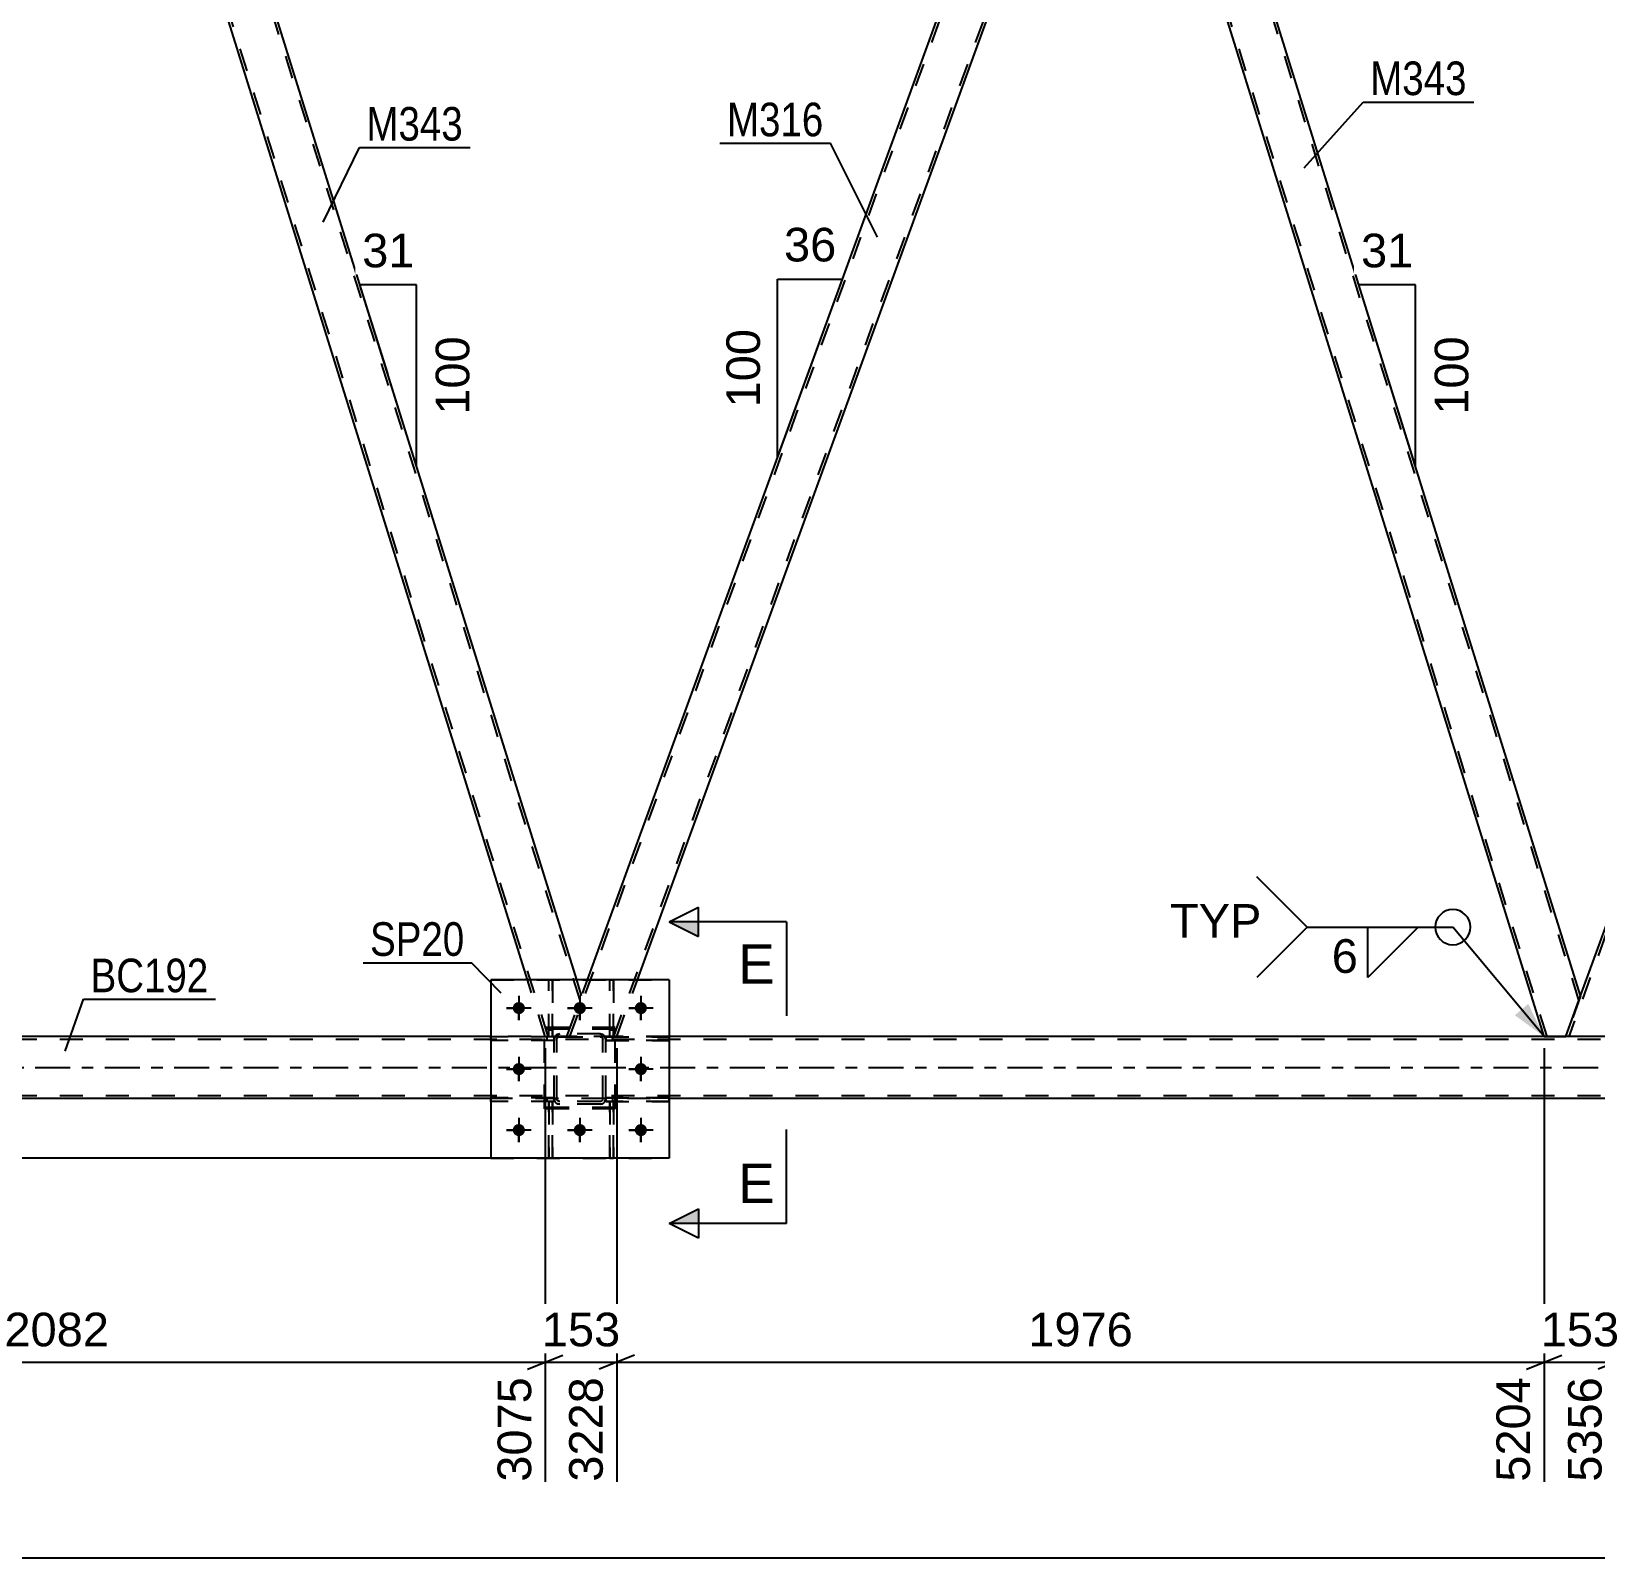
# Model space of a CAD drawing. Header units: millimetres. Extents: x 0 to 1189, y 0 to 841.
# Drawn here: x 126.6 to 259.9, y 428.9 to 559 of the extents above; entities that cross this region are included whole.
import ezdxf

# ---------------------------------------------------------------- set-up
doc = ezdxf.new("R2010")
doc.units = ezdxf.units.MM
doc.linetypes.add('DXK_LINE_DOT2', pattern=[3.9198, 1.9599, -1.9599])
doc.linetypes.add('DXK_LINE_DOT3', pattern=[5.9187, 2.979, -0.9799, 0.9799, -0.9799])
doc.styles.add('Arial', font='ARIAL.TTF', dxfattribs={"height": 0.2})
doc.styles.add('Arial Narrow', font='ARIALN.TTF', dxfattribs={"height": 0.2})

# ---------------------------------------------------------------- blocks, each defined once
blk = doc.blocks.new('Part-203723932-4768 - 4226')
at = {"color": 7, "linetype": 'DXK_LINE_DOT2'}
for p, q in [((171.13, 473.3), (165.73, 473.3)), ((165.73, 472.98), (165.73, 473.3)), ((171.13, 472.98), (165.73, 472.98)), ((170.53, 472.98), (170.53, 473.3)), ((171.13, 473.3), (171.13, 472.98))]:
    blk.add_line(p, q, dxfattribs=at)
blk = doc.blocks.new('Part-203723932-4332 - 4226')
at = {"color": 7, "linetype": 'DXK_LINE_DOT2'}
for p, q in [((176.33, 474.07), (170.33, 474.07)), ((170.33, 467.27), (170.33, 474.07)), ((176.33, 467.27), (176.33, 474.07)), ((176.33, 467.27), (170.33, 467.27))]:
    blk.add_line(p, q, dxfattribs=at)
blk = doc.blocks.new('Part-203723932-4276 - 4226')
at = {"color": 2, "linetype": 'Continuous'}
for p, q in [((219.72, 592.13), (219.05, 590.28)), ((258.62, 476.78), (222.54, 592.53)), ((255.51, 473.31), (219.05, 590.28)), ((257.35, 473.31), (258.62, 476.78))]:
    blk.add_line(p, q, dxfattribs=at)
at = {"color": 7, "linetype": 'DXK_LINE_DOT2'}
for p, q in [((219.87, 592.53), (219.72, 592.13)), ((222.54, 592.53), (219.87, 592.53)), ((258.48, 476.41), (222.29, 592.53)), ((255.76, 473.31), (219.19, 590.65)), ((255.51, 473.31), (257.35, 473.31)), ((255.55, 473.31), (255.51, 473.31))]:
    blk.add_line(p, q, dxfattribs=at)
blk = doc.blocks.new('Part-203723932-4291 - 4226')
at = {"color": 7, "linetype": 'DXK_LINE_DOT2'}
for p, q in [((301, 592.53), (257.61, 473.31)), ((304.75, 592.53), (261.36, 473.31)), ((300.75, 592.53), (305, 592.53)), ((305, 592.53), (304.18, 590.28)), ((258.62, 476.78), (257.35, 473.31)), ((261.61, 473.31), (257.35, 473.31)), ((257.39, 473.31), (257.35, 473.31))]:
    blk.add_line(p, q, dxfattribs=at)
at = {"color": 2, "linetype": 'Continuous'}
for p, q in [((258.62, 476.78), (300.75, 592.53)), ((304.18, 590.28), (261.61, 473.31))]:
    blk.add_line(p, q, dxfattribs=at)
blk = doc.blocks.new('Part-203723932-4310 - 4226')
at = {"color": 2, "linetype": 'Continuous'}
for p, q in [((134.59, 592.13), (133.92, 590.28)), ((173.06, 478.14), (137.53, 592.13)), ((168.87, 478.14), (133.92, 590.28))]:
    blk.add_line(p, q, dxfattribs=at)
at = {"color": 7, "linetype": 'DXK_LINE_DOT2'}
for p, q in [((134.73, 592.53), (134.59, 592.13)), ((137.4, 592.53), (134.73, 592.53)), ((173.35, 476.41), (137.15, 592.53)), ((137.53, 592.13), (137.4, 592.53)), ((170.63, 473.31), (134.05, 590.65)), ((170.38, 473.31), (168.87, 478.14)), ((173.48, 476.78), (173.06, 478.14)), ((172.22, 473.31), (173.48, 476.78)), ((170.38, 473.31), (172.22, 473.31)), ((170.38, 473.31), (170.41, 473.31))]:
    blk.add_line(p, q, dxfattribs=at)
blk = doc.blocks.new('Part-203723932-4333 - 4226')
at = {"color": 7, "linetype": 'DXK_LINE_DOT2'}
for p, q in [((171.42, 473.5), (171.61, 473.54)), ((171.61, 473.54), (171.42, 473.5)), ((175.05, 473.54), (171.61, 473.54)), ((175.05, 473.54), (175.23, 473.5)), ((175.23, 473.5), (175.05, 473.54)), ((171.13, 473.06), (171.16, 473.24)), ((171.16, 473.24), (171.13, 473.06)), ((171.13, 468.02), (171.13, 473.06)), ((171.37, 473.06), (171.38, 473.15)), ((171.37, 468.02), (171.37, 473.06)), ((171.38, 473.15), (171.44, 473.22)), ((171.44, 473.22), (171.51, 473.28)), ((171.51, 473.28), (171.61, 473.3)), ((171.61, 473.3), (175.05, 473.3)), ((175.05, 473.3), (175.14, 473.28)), ((175.14, 473.28), (175.22, 473.22)), ((175.22, 473.22), (175.27, 473.15)), ((175.27, 473.15), (175.29, 473.06)), ((175.29, 468.02), (175.29, 473.06)), ((175.49, 473.24), (175.53, 473.06)), ((175.53, 473.06), (175.49, 473.24)), ((175.53, 468.02), (175.53, 473.06)), ((171.16, 467.83), (171.13, 468.02)), ((171.13, 468.02), (171.16, 467.83)), ((171.38, 467.92), (171.37, 468.02)), ((175.29, 468.02), (175.27, 467.92)), ((175.53, 468.02), (175.49, 467.83)), ((175.49, 467.83), (175.53, 468.02)), ((171.44, 467.85), (171.38, 467.92)), ((171.61, 467.54), (171.42, 467.57)), ((171.42, 467.57), (171.61, 467.54)), ((171.51, 467.79), (171.44, 467.85)), ((171.61, 467.78), (171.51, 467.79)), ((175.05, 467.78), (171.61, 467.78)), ((175.05, 467.54), (171.61, 467.54)), ((175.14, 467.79), (175.05, 467.78)), ((175.23, 467.57), (175.05, 467.54)), ((175.05, 467.54), (175.23, 467.57)), ((175.22, 467.85), (175.14, 467.79)), ((175.27, 467.92), (175.22, 467.85))]:
    blk.add_line(p, q, dxfattribs=at)
at = {"color": 7, "linetype": 'DXK_LINE_DOT3'}
blk.add_line((173.33, 470.54), (173.33, 470.54), dxfattribs=at)
at = {"color": 7, "linetype": 'DXK_LINE_DOT2'}
for centre, start, end in [((171.61, 473.06), 112.5, 157.5), ((171.61, 473.06), 112.5, 157.5), ((175.05, 473.06), 22.5, 67.5), ((175.05, 473.06), 22.5, 67.5), ((171.61, 468.02), 202.5, 247.5), ((171.61, 468.02), 202.5, 247.5), ((175.05, 468.02), 292.5, 337.5), ((175.05, 468.02), 292.5, 337.5)]:
    blk.add_arc(centre, 0.48, start, end, dxfattribs=at)
blk = doc.blocks.new('Part-203723932-4344 - 4226')
at = {"color": 2, "linetype": 'Continuous'}
for p, q in [((165.73, 473.31), (73.65, 473.31)), ((335.99, 473.31), (180.93, 473.31)), ((165.73, 468.03), (73.65, 468.03)), ((335.99, 468.03), (180.93, 468.03))]:
    blk.add_line(p, q, dxfattribs=at)
at = {"color": 7, "linetype": 'DXK_LINE_DOT2'}
for p, q in [((746.37, 473.07), (73.65, 473.07)), ((180.93, 473.31), (165.73, 473.31)), ((746.37, 468.27), (73.65, 468.27)), ((606.61, 468.03), (165.73, 468.03))]:
    blk.add_line(p, q, dxfattribs=at)
at = {"color": 7, "linetype": 'DXK_LINE_DOT3'}
blk.add_line((73.65, 470.67), (746.37, 470.67), dxfattribs=at)
blk = doc.blocks.new('Part-203723932-4432 - 4226')
at = {"color": 7, "linetype": 'DXK_LINE_DOT2'}
for p, q in [((172.48, 473.31), (215.87, 592.53)), ((176.22, 473.31), (219.61, 592.53)), ((215.47, 592.13), (215.61, 592.53)), ((219.87, 592.53), (215.61, 592.53)), ((219.05, 590.28), (219.87, 592.53)), ((172.22, 473.31), (173.98, 478.14)), ((176.48, 473.31), (178.23, 478.14)), ((176.48, 473.31), (172.22, 473.31)), ((172.22, 473.31), (172.26, 473.31))]:
    blk.add_line(p, q, dxfattribs=at)
at = {"color": 2, "linetype": 'Continuous'}
for p, q in [((173.98, 478.14), (215.47, 592.13)), ((178.23, 478.14), (219.05, 590.28))]:
    blk.add_line(p, q, dxfattribs=at)
blk = doc.blocks.new('Part-203723932-4427 - 4226')
at = {"color": 2, "linetype": 'Continuous'}
for p, q in [((87.09, 473.31), (130.33, 592.13)), ((91.34, 473.31), (133.92, 590.28))]:
    blk.add_line(p, q, dxfattribs=at)
at = {"color": 7, "linetype": 'DXK_LINE_DOT2'}
for p, q in [((87.34, 473.31), (130.73, 592.53)), ((91.09, 473.31), (134.48, 592.53)), ((130.48, 592.53), (130.33, 592.13)), ((134.73, 592.53), (130.48, 592.53)), ((133.92, 590.28), (134.73, 592.53)), ((91.34, 473.31), (87.09, 473.31)), ((87.12, 473.31), (87.09, 473.31))]:
    blk.add_line(p, q, dxfattribs=at)
blk = doc.blocks.new('Part-203723932-4764 - 4226')
at = {"color": 7, "linetype": 'DXK_LINE_DOT2'}
for p, q in [((171.13, 473.3), (165.73, 473.3)), ((165.73, 473.3), (165.73, 472.98)), ((171.13, 472.98), (165.73, 472.98)), ((170.53, 472.98), (170.53, 473.3)), ((171.13, 472.98), (171.13, 473.3))]:
    blk.add_line(p, q, dxfattribs=at)
blk = doc.blocks.new('Part-203723932-4615 - 4226')
at = {"color": 7, "linetype": 'DXK_LINE_DOT2'}
for p, q in [((180.93, 473.3), (175.53, 473.3)), ((175.53, 473.3), (175.53, 472.98)), ((175.53, 472.98), (180.93, 472.98)), ((176.13, 472.98), (176.13, 473.3)), ((180.93, 472.98), (180.93, 473.3))]:
    blk.add_line(p, q, dxfattribs=at)
blk = doc.blocks.new('Part-203723932-4633 - 4226')
at = {"color": 2, "linetype": 'Continuous'}
for p, q in [((175.88, 478.14), (175.88, 478.14)), ((176.2, 478.14), (175.88, 478.14)), ((176.2, 478.14), (176.2, 478.14))]:
    blk.add_line(p, q, dxfattribs=at)
at = {"color": 7, "linetype": 'DXK_LINE_DOT2'}
for p, q in [((175.88, 473.29), (175.88, 478.14)), ((176.2, 473.29), (176.2, 478.14)), ((175.88, 473.89), (176.2, 473.89)), ((176.2, 473.29), (175.88, 473.29))]:
    blk.add_line(p, q, dxfattribs=at)
blk = doc.blocks.new('Bolt-203723932-4505 - 4226')
at = {"linetype": 'Continuous'}
for points in [[(168.65, 475.74, -1), (167.61, 475.74, -1)], [(173.85, 475.74, -1), (172.81, 475.74, -1)], [(179.05, 475.74, -1), (178.01, 475.74, -1)], [(168.65, 470.54, -1), (167.61, 470.54, -1)], [(179.05, 470.54, -1), (178.01, 470.54, -1)], [(168.65, 465.34, -1), (167.61, 465.34, -1)], [(173.85, 465.34, -1), (172.81, 465.34, -1)], [(179.05, 465.34, -1), (178.01, 465.34, -1)]]:
    blk.add_hatch(color=1, dxfattribs=at).paths.add_polyline_path(points)
at = {"color": 1, "linetype": 'Continuous'}
for p, q in [((168.13, 476.78), (168.13, 474.7)), ((173.33, 476.78), (173.33, 474.7)), ((178.53, 476.78), (178.53, 474.7)), ((169.17, 475.74), (167.09, 475.74)), ((174.37, 475.74), (172.29, 475.74)), ((179.57, 475.74), (177.49, 475.74)), ((168.13, 471.58), (168.13, 469.5)), ((178.53, 471.58), (178.53, 469.5)), ((169.17, 470.54), (167.09, 470.54)), ((179.57, 470.54), (177.49, 470.54)), ((169.17, 465.34), (167.09, 465.34)), ((168.13, 466.38), (168.13, 464.3)), ((174.37, 465.34), (172.29, 465.34)), ((173.33, 466.38), (173.33, 464.3)), ((179.57, 465.34), (177.49, 465.34)), ((178.53, 466.38), (178.53, 464.3))]:
    blk.add_line(p, q, dxfattribs=at)
blk = doc.blocks.new('Bolt-203723932-4506 - 4226')
at = {"color": 1, "linetype": 'Continuous'}
for p, q in [((168.13, 476.78), (168.13, 476.08)), ((173.33, 476.78), (173.33, 476.08)), ((178.53, 476.78), (178.53, 476.08)), ((167.09, 475.74), (167.78, 475.74)), ((168.13, 474.7), (168.13, 475.39)), ((169.17, 475.74), (168.47, 475.74)), ((172.29, 475.74), (172.98, 475.74)), ((173.33, 474.7), (173.33, 475.39)), ((174.37, 475.74), (173.67, 475.74)), ((177.49, 475.74), (178.18, 475.74)), ((178.53, 474.7), (178.53, 475.39)), ((179.57, 475.74), (178.87, 475.74)), ((168.13, 471.58), (168.13, 470.88)), ((178.53, 471.58), (178.53, 470.88)), ((167.09, 470.54), (167.78, 470.54)), ((168.13, 469.5), (168.13, 470.19)), ((169.17, 470.54), (168.47, 470.54)), ((177.49, 470.54), (178.18, 470.54)), ((178.53, 469.5), (178.53, 470.19)), ((179.57, 470.54), (178.87, 470.54)), ((167.09, 465.34), (167.78, 465.34)), ((168.13, 466.38), (168.13, 465.68)), ((169.17, 465.34), (168.47, 465.34)), ((172.29, 465.34), (172.98, 465.34)), ((173.33, 466.38), (173.33, 465.68)), ((174.37, 465.34), (173.67, 465.34)), ((177.49, 465.34), (178.18, 465.34)), ((178.53, 466.38), (178.53, 465.68)), ((179.57, 465.34), (178.87, 465.34)), ((168.13, 464.3), (168.13, 464.99)), ((173.33, 464.3), (173.33, 464.99)), ((178.53, 464.3), (178.53, 464.99))]:
    blk.add_line(p, q, dxfattribs=at)
blk = doc.blocks.new('Part-203723932-4521 - 4226')
at = {"color": 2, "linetype": 'Continuous'}
for p, q in [((180.93, 478.14), (165.73, 478.14)), ((165.73, 478.14), (165.73, 462.94)), ((180.93, 478.14), (180.93, 462.94)), ((180.93, 462.94), (165.73, 462.94))]:
    blk.add_line(p, q, dxfattribs=at)
blk = doc.blocks.new('Part-203723932-4554 - 4226')
at = {"color": 7, "linetype": 'DXK_LINE_DOT2'}
for p, q in [((165.73, 478.14), (180.93, 478.14)), ((165.73, 478.14), (165.73, 462.94)), ((180.93, 478.14), (180.93, 462.94)), ((165.73, 462.94), (180.93, 462.94))]:
    blk.add_line(p, q, dxfattribs=at)
blk = doc.blocks.new('Part-203723932-4769 - 4226')
at = {"color": 2, "linetype": 'Continuous'}
for p, q in [((170.68, 478.14), (170.68, 478.14)), ((171, 478.14), (170.68, 478.14)), ((171, 478.14), (171, 478.14))]:
    blk.add_line(p, q, dxfattribs=at)
at = {"color": 7, "linetype": 'DXK_LINE_DOT2'}
for p, q in [((170.68, 473.29), (170.68, 478.14)), ((171, 473.29), (171, 478.14)), ((170.68, 473.89), (171, 473.89)), ((171, 473.29), (170.68, 473.29))]:
    blk.add_line(p, q, dxfattribs=at)
blk = doc.blocks.new('Part-203723932-4598 - 4226')
at = {"color": 7, "linetype": 'DXK_LINE_DOT2'}
for p, q in [((171.13, 468.1), (165.73, 468.1)), ((165.73, 468.1), (165.73, 467.78)), ((170.53, 467.78), (170.53, 468.1)), ((171.13, 467.78), (171.13, 468.1)), ((171.13, 467.78), (165.73, 467.78))]:
    blk.add_line(p, q, dxfattribs=at)
blk = doc.blocks.new('Part-203723932-4599 - 4226')
at = {"color": 7, "linetype": 'DXK_LINE_DOT2'}
for p, q in [((170.68, 473.29), (170.68, 478.14)), ((170.68, 478.14), (171, 478.14)), ((171, 478.14), (171, 473.29)), ((170.68, 473.89), (171, 473.89)), ((171, 473.29), (170.68, 473.29))]:
    blk.add_line(p, q, dxfattribs=at)
blk = doc.blocks.new('Part-203723932-4600 - 4226')
at = {"color": 7, "linetype": 'DXK_LINE_DOT2'}
for p, q in [((175.88, 473.29), (175.88, 478.14)), ((175.88, 478.14), (176.2, 478.14)), ((176.2, 478.14), (176.2, 473.29)), ((175.88, 473.89), (176.2, 473.89)), ((176.2, 473.29), (175.88, 473.29))]:
    blk.add_line(p, q, dxfattribs=at)
blk = doc.blocks.new('Part-203723932-4601 - 4226')
at = {"color": 7, "linetype": 'DXK_LINE_DOT2'}
for p, q in [((170.68, 462.94), (170.68, 467.77)), ((170.68, 467.77), (171, 467.77)), ((170.68, 467.17), (171, 467.17)), ((171, 467.77), (171, 462.94)), ((171, 462.94), (170.68, 462.94))]:
    blk.add_line(p, q, dxfattribs=at)
blk = doc.blocks.new('Part-203723932-4602 - 4226')
at = {"color": 7, "linetype": 'DXK_LINE_DOT2'}
for p, q in [((175.88, 462.94), (175.88, 467.77)), ((175.88, 467.77), (176.2, 467.77)), ((175.88, 467.17), (176.2, 467.17)), ((176.2, 467.77), (176.2, 462.94)), ((176.2, 462.94), (175.88, 462.94))]:
    blk.add_line(p, q, dxfattribs=at)
blk = doc.blocks.new('Part-203723932-4603 - 4226')
at = {"color": 7, "linetype": 'DXK_LINE_DOT2'}
for p, q in [((171.42, 473.5), (171.61, 473.54)), ((171.61, 473.54), (171.42, 473.5)), ((175.05, 473.54), (171.61, 473.54)), ((175.05, 473.54), (175.23, 473.5)), ((175.23, 473.5), (175.05, 473.54)), ((171.13, 473.06), (171.16, 473.24)), ((171.16, 473.24), (171.13, 473.06)), ((171.13, 468.02), (171.13, 473.06)), ((171.37, 473.06), (171.38, 473.15)), ((171.37, 468.02), (171.37, 473.06)), ((171.38, 473.15), (171.44, 473.22)), ((171.44, 473.22), (171.51, 473.28)), ((171.51, 473.28), (171.61, 473.3)), ((171.61, 473.3), (175.05, 473.3)), ((175.05, 473.3), (175.14, 473.28)), ((175.14, 473.28), (175.22, 473.22)), ((175.22, 473.22), (175.27, 473.15)), ((175.27, 473.15), (175.29, 473.06)), ((175.29, 468.02), (175.29, 473.06)), ((175.49, 473.24), (175.53, 473.06)), ((175.53, 473.06), (175.49, 473.24)), ((175.53, 468.02), (175.53, 473.06)), ((171.16, 467.83), (171.13, 468.02)), ((171.13, 468.02), (171.16, 467.83)), ((171.38, 467.92), (171.37, 468.02)), ((175.29, 468.02), (175.27, 467.92)), ((175.53, 468.02), (175.49, 467.83)), ((175.49, 467.83), (175.53, 468.02)), ((171.44, 467.85), (171.38, 467.92)), ((171.61, 467.54), (171.42, 467.57)), ((171.42, 467.57), (171.61, 467.54)), ((171.51, 467.79), (171.44, 467.85)), ((171.61, 467.78), (171.51, 467.79)), ((175.05, 467.78), (171.61, 467.78)), ((175.05, 467.54), (171.61, 467.54)), ((175.14, 467.79), (175.05, 467.78)), ((175.23, 467.57), (175.05, 467.54)), ((175.05, 467.54), (175.23, 467.57)), ((175.22, 467.85), (175.14, 467.79)), ((175.27, 467.92), (175.22, 467.85))]:
    blk.add_line(p, q, dxfattribs=at)
at = {"color": 7, "linetype": 'DXK_LINE_DOT3'}
blk.add_line((173.33, 470.54), (173.33, 470.54), dxfattribs=at)
at = {"color": 7, "linetype": 'DXK_LINE_DOT2'}
for centre, start, end in [((171.61, 473.06), 112.5, 157.5), ((171.61, 473.06), 112.5, 157.5), ((175.05, 473.06), 22.5, 67.5), ((175.05, 473.06), 22.5, 67.5), ((171.61, 468.02), 202.5, 247.5), ((171.61, 468.02), 202.5, 247.5), ((175.05, 468.02), 292.5, 337.5), ((175.05, 468.02), 292.5, 337.5)]:
    blk.add_arc(centre, 0.48, start, end, dxfattribs=at)
blk = doc.blocks.new('Part-203723932-4607 - 4226')
at = {"color": 7, "linetype": 'DXK_LINE_DOT2'}
for p, q in [((176.33, 473.94), (170.33, 473.94)), ((170.33, 467.14), (170.33, 473.94)), ((176.33, 467.14), (176.33, 473.94)), ((176.33, 467.14), (170.33, 467.14))]:
    blk.add_line(p, q, dxfattribs=at)
blk = doc.blocks.new('Part-203723932-4608 - 4226')
at = {"color": 7, "linetype": 'DXK_LINE_DOT2'}
for p, q in [((171, 467.77), (170.68, 467.77)), ((170.68, 467.77), (170.68, 462.94)), ((170.68, 467.17), (171, 467.17)), ((171, 462.94), (171, 467.77)), ((170.68, 462.94), (171, 462.94))]:
    blk.add_line(p, q, dxfattribs=at)
blk = doc.blocks.new('Part-203723932-4609 - 4226')
at = {"color": 7, "linetype": 'DXK_LINE_DOT2'}
for p, q in [((176.2, 467.77), (175.88, 467.77)), ((175.88, 467.77), (175.88, 462.94)), ((175.88, 467.17), (176.2, 467.17)), ((176.2, 462.94), (176.2, 467.77)), ((175.88, 462.94), (176.2, 462.94))]:
    blk.add_line(p, q, dxfattribs=at)
blk = doc.blocks.new('Part-203723932-4612 - 4226')
at = {"color": 7, "linetype": 'DXK_LINE_DOT2'}
for p, q in [((180.93, 468.1), (175.53, 468.1)), ((175.53, 468.1), (175.53, 467.78)), ((176.13, 467.78), (176.13, 468.1)), ((180.93, 467.78), (180.93, 468.1)), ((175.53, 467.78), (180.93, 467.78))]:
    blk.add_line(p, q, dxfattribs=at)
blk = doc.blocks.new('Part-203723932-4765 - 4226')
at = {"color": 7, "linetype": 'DXK_LINE_DOT2'}
for p, q in [((175.53, 467.78), (175.53, 468.1)), ((175.53, 468.1), (180.93, 468.1)), ((176.13, 467.78), (176.13, 468.1)), ((180.93, 468.1), (180.93, 467.78)), ((180.93, 467.78), (175.53, 467.78))]:
    blk.add_line(p, q, dxfattribs=at)
blk = doc.blocks.new('Part-203723932-4766 - 4226')
at = {"color": 7, "linetype": 'DXK_LINE_DOT2'}
for p, q in [((175.53, 472.98), (175.53, 473.3)), ((175.53, 473.3), (180.93, 473.3)), ((180.93, 472.98), (175.53, 472.98)), ((176.13, 472.98), (176.13, 473.3)), ((180.93, 473.3), (180.93, 472.98))]:
    blk.add_line(p, q, dxfattribs=at)
blk = doc.blocks.new('Part-203723932-4767 - 4226')
at = {"color": 7, "linetype": 'DXK_LINE_DOT2'}
for p, q in [((171.13, 468.1), (165.73, 468.1)), ((165.73, 467.78), (165.73, 468.1)), ((170.53, 467.78), (170.53, 468.1)), ((171.13, 468.1), (171.13, 467.78)), ((171.13, 467.78), (165.73, 467.78))]:
    blk.add_line(p, q, dxfattribs=at)
blk = doc.blocks.new('StraightDimension-203723932-11817 - 4226')
at = {"color": 7, "linetype": 'Continuous'}
for p, q in [((87.11, 472.31), (87.11, 437.59)), ((170.38, 472.31), (170.38, 435.37)), ((88.61, 446.16), (85.61, 444.96)), ((87.11, 445.56), (170.38, 445.56)), ((168.88, 444.96), (171.88, 446.16))]:
    blk.add_line(p, q, dxfattribs=at)
at = {"color": 0}
blk.add_wipeout([(133.79, 446.31), (133.79, 450.51), (123.69, 450.51), (123.69, 446.31)], dxfattribs=at)
at = {"color": 3, "style": 'Arial'}
blk.add_text('2082', height=2.865, dxfattribs=at).set_placement((124.29, 446.91))
at = {"color": 0, "linetype": 'Continuous'}
blk.add_wipeout([(169.78, 444.86), (165.58, 444.86), (165.58, 434.77), (169.78, 434.77)], dxfattribs=at)
at = {"color": 3, "linetype": 'Continuous', "style": 'Arial'}
blk.add_text('3075', height=2.865, rotation=90.0002, dxfattribs=at).set_placement((169.18, 435.37))
blk = doc.blocks.new('StraightDimension-203723932-11815 - 4226')
at = {"color": 7, "linetype": 'Continuous'}
for p, q in [((176.48, 472.31), (176.48, 435.37)), ((255.51, 472.31), (255.51, 435.37)), ((177.98, 446.16), (174.98, 444.96)), ((176.48, 445.56), (255.51, 445.56)), ((254.01, 444.96), (257.01, 446.16))]:
    blk.add_line(p, q, dxfattribs=at)
at = {"color": 0}
blk.add_wipeout([(221.04, 446.31), (221.04, 450.51), (210.95, 450.51), (210.95, 446.31)], dxfattribs=at)
at = {"color": 3, "style": 'Arial'}
blk.add_text('1976', height=2.865, dxfattribs=at).set_placement((211.55, 446.91))
at = {"color": 0, "linetype": 'Continuous'}
blk.add_wipeout([(254.91, 444.86), (250.71, 444.86), (250.71, 434.77), (254.91, 434.77)], dxfattribs=at)
at = {"color": 3, "linetype": 'Continuous', "style": 'Arial'}
blk.add_text('5204', height=2.865, rotation=90.0002, dxfattribs=at).set_placement((254.31, 435.37))
blk = doc.blocks.new('StraightDimension-203723932-5346 - 4226')
at = {"color": 7, "linetype": 'Continuous'}
blk.add_line((58.95, 428.89), (792.58, 428.89), dxfattribs=at)
blk = doc.blocks.new('StraightDimension-203723932-5357 - 4226')
at = {"color": 7, "linetype": 'Continuous'}
blk.add_line((168.19, 462.94), (22.35, 462.94), dxfattribs=at)
blk = doc.blocks.new('AngleDimension-203723932-12187 - 4226')
at = {"color": 7, "linetype": 'Continuous'}
for p, q in [((156.95, 529.82), (154.59, 537.38)), ((159.41, 537.38), (154.59, 537.38)), ((159.41, 521.92), (154.59, 537.38)), ((159.41, 521.92), (159.41, 537.38))]:
    blk.add_line(p, q, dxfattribs=at)
at = {"color": 0}
for points in [[(159.83, 538.28), (159.83, 542.48), (154.18, 542.48), (154.18, 538.28)], [(164.51, 533.59), (160.31, 533.59), (160.31, 525.72), (164.51, 525.72)]]:
    blk.add_wipeout(points, dxfattribs=at)
at = {"color": 3, "style": 'Arial'}
blk.add_text('31', height=2.865, dxfattribs=at).set_placement((154.78, 538.88))
blk.add_text('100', height=2.865, rotation=90.0002, dxfattribs=at).set_placement((163.91, 526.32))
blk = doc.blocks.new('StraightDimension-203723932-11814 - 4226')
at = {"color": 7, "linetype": 'Continuous'}
for p, q in [((255.51, 472.31), (255.51, 435.37)), ((261.61, 472.31), (261.61, 435.37)), ((254.01, 444.96), (257.01, 446.16)), ((255.51, 445.56), (261.61, 445.56)), ((263.11, 446.16), (260.11, 444.96))]:
    blk.add_line(p, q, dxfattribs=at)
at = {"color": 0}
blk.add_wipeout([(262.5, 446.31), (262.5, 450.51), (254.62, 450.51), (254.62, 446.31)], dxfattribs=at)
at = {"color": 0, "linetype": 'Continuous'}
blk.add_wipeout([(261.01, 444.86), (256.81, 444.86), (256.81, 434.77), (261.01, 434.77)], dxfattribs=at)
at = {"color": 3, "style": 'Arial'}
blk.add_text('153', height=2.865, dxfattribs=at).set_placement((255.22, 446.91))
at = {"color": 3, "linetype": 'Continuous', "style": 'Arial'}
blk.add_text('5356', height=2.865, rotation=90.0002, dxfattribs=at).set_placement((260.41, 435.37))
blk = doc.blocks.new('StraightDimension-203723932-11816 - 4226')
at = {"color": 7, "linetype": 'Continuous'}
for p, q in [((170.38, 472.31), (170.38, 435.37)), ((176.48, 472.31), (176.48, 435.37)), ((168.88, 444.96), (171.88, 446.16)), ((170.38, 445.56), (176.48, 445.56)), ((177.98, 446.16), (174.98, 444.96))]:
    blk.add_line(p, q, dxfattribs=at)
at = {"color": 0}
blk.add_wipeout([(177.36, 446.31), (177.36, 450.51), (169.49, 450.51), (169.49, 446.31)], dxfattribs=at)
at = {"color": 0, "linetype": 'Continuous'}
blk.add_wipeout([(175.88, 444.86), (171.68, 444.86), (171.68, 434.77), (175.88, 434.77)], dxfattribs=at)
at = {"color": 3, "style": 'Arial'}
blk.add_text('153', height=2.865, dxfattribs=at).set_placement((170.09, 446.91))
at = {"color": 3, "linetype": 'Continuous', "style": 'Arial'}
blk.add_text('3228', height=2.865, rotation=90.0002, dxfattribs=at).set_placement((175.28, 435.37))
blk = doc.blocks.new('AngleDimension-203723932-12200 - 4226')
at = {"color": 7, "linetype": 'Continuous'}
for p, q in [((242.09, 529.82), (239.73, 537.38)), ((244.55, 537.38), (239.73, 537.38)), ((244.55, 521.92), (239.73, 537.38)), ((244.55, 521.92), (244.55, 537.38))]:
    blk.add_line(p, q, dxfattribs=at)
at = {"color": 0}
for points in [[(244.96, 538.28), (244.96, 542.48), (239.31, 542.48), (239.31, 538.28)], [(249.65, 533.59), (245.45, 533.59), (245.45, 525.72), (249.65, 525.72)]]:
    blk.add_wipeout(points, dxfattribs=at)
at = {"color": 3, "style": 'Arial'}
blk.add_text('31', height=2.865, dxfattribs=at).set_placement((239.91, 538.88))
blk.add_text('100', height=2.865, rotation=90.0002, dxfattribs=at).set_placement((249.05, 526.32))
blk = doc.blocks.new('AngleDimension-203723932-12202 - 4226')
at = {"color": 7, "linetype": 'Continuous'}
for p, q in [((190.18, 537.88), (195.72, 537.88)), ((190.18, 522.66), (195.72, 537.88)), ((190.18, 522.66), (190.18, 537.88)), ((192.76, 529.74), (195.72, 537.88))]:
    blk.add_line(p, q, dxfattribs=at)
at = {"color": 0}
for points in [[(195.78, 538.78), (195.78, 542.98), (190.13, 542.98), (190.13, 538.78)], [(189.28, 534.21), (185.08, 534.21), (185.08, 526.34), (189.28, 526.34)]]:
    blk.add_wipeout(points, dxfattribs=at)
at = {"color": 3, "style": 'Arial'}
blk.add_text('36', height=2.865, dxfattribs=at).set_placement((190.73, 539.38))
blk.add_text('100', height=2.865, rotation=90.0002, dxfattribs=at).set_placement((188.68, 526.94))
blk = doc.blocks.new('Mark-203723932-4272 - 4226')
at = {"color": 0}
blk.add_wipeout([(248.92, 553.56), (248.92, 556.56), (240.69, 556.56), (240.69, 553.56)], dxfattribs=at)
blk.add_wipeout([(248.92, 553.56), (248.92, 556.56), (240.69, 556.56), (240.69, 553.56)], dxfattribs=at)
at = {"color": 30, "linetype": 'Continuous'}
for p, q in [((235.06, 547.37), (240.09, 552.96)), ((240.09, 552.96), (249.52, 552.96))]:
    blk.add_line(p, q, dxfattribs=at)
at = {"color": 3, "style": 'Arial Narrow'}
blk.add_text('M343', height=2.863, dxfattribs=at).set_placement((240.69, 553.56))
blk = doc.blocks.new('Mark-203723932-4340 - 4226')
at = {"color": 0}
blk.add_wipeout([(141.68, 477.09), (141.68, 480.09), (131.63, 480.09), (131.63, 477.09)], dxfattribs=at)
blk.add_wipeout([(141.68, 477.09), (141.68, 480.09), (131.63, 480.09), (131.63, 477.09)], dxfattribs=at)
at = {"color": 30, "linetype": 'Continuous'}
for p, q in [((129.45, 472.07), (131.03, 476.49)), ((131.03, 476.49), (142.28, 476.49))]:
    blk.add_line(p, q, dxfattribs=at)
at = {"color": 3, "style": 'Arial Narrow'}
blk.add_text('BC192', height=2.863, dxfattribs=at).set_placement((131.63, 477.09))
blk = doc.blocks.new('Mark-203723932-4306 - 4226')
at = {"color": 0}
blk.add_wipeout([(163.37, 549.68), (163.37, 552.68), (155.14, 552.68), (155.14, 549.68)], dxfattribs=at)
blk.add_wipeout([(163.37, 549.68), (163.37, 552.68), (155.14, 552.68), (155.14, 549.68)], dxfattribs=at)
at = {"color": 30, "linetype": 'Continuous'}
for p, q in [((151.44, 542.74), (154.54, 549.08)), ((154.54, 549.08), (163.97, 549.08))]:
    blk.add_line(p, q, dxfattribs=at)
at = {"color": 3, "style": 'Arial Narrow'}
blk.add_text('M343', height=2.863, dxfattribs=at).set_placement((155.14, 549.68))
blk = doc.blocks.new('Mark-203723932-4428 - 4226')
at = {"color": 0}
blk.add_wipeout([(194.1, 550.05), (194.1, 553.05), (185.87, 553.05), (185.87, 550.05)], dxfattribs=at)
blk.add_wipeout([(194.1, 550.05), (194.1, 553.05), (185.87, 553.05), (185.87, 550.05)], dxfattribs=at)
at = {"color": 30, "linetype": 'Continuous'}
for p in [(185.27, 549.45), (198.7, 541.45)]:
    blk.add_line(p, (194.7, 549.45), dxfattribs=at)
at = {"color": 3, "style": 'Arial Narrow'}
blk.add_text('M316', height=2.863, dxfattribs=at).set_placement((185.87, 550.05))
blk = doc.blocks.new('SectionMark-203723932-5393 - 4226')
at = {"linetype": 'Continuous'}
for points in [[(183.43, 483.08), (183.43, 481.83), (180.93, 483.08)], [(183.43, 458.63), (183.43, 457.38), (180.93, 457.38)]]:
    blk.add_hatch(color=6, dxfattribs=at).paths.add_polyline_path(points)
at = {"color": 6, "linetype": 'Continuous'}
for p, q in [((180.93, 483.08), (183.43, 484.33)), ((183.43, 481.83), (183.43, 484.33)), ((190.93, 483.08), (180.93, 483.08)), ((180.93, 483.08), (183.43, 481.83)), ((190.93, 483.08), (190.93, 475.08)), ((190.93, 457.38), (190.93, 465.38)), ((180.93, 457.38), (183.43, 458.63)), ((190.93, 457.38), (180.93, 457.38)), ((183.43, 456.13), (180.93, 457.38)), ((183.43, 458.63), (183.43, 456.13))]:
    blk.add_line(p, q, dxfattribs=at)
at = {"color": 0, "linetype": 'Continuous'}
for points in [[(189.93, 477.83), (189.93, 481.33), (186.82, 481.33), (186.82, 477.83)], [(189.93, 459.13), (189.93, 462.63), (186.82, 462.63), (186.82, 459.13)]]:
    blk.add_wipeout(points, dxfattribs=at)
at = {"color": 3, "linetype": 'Continuous', "style": 'Arial'}
for p in [(186.82, 477.83), (186.82, 459.13)]:
    blk.add_text('E', height=3.34, dxfattribs=at).set_placement(p)
blk = doc.blocks.new('Mark-203723932-4517 - 4226')
at = {"color": 0}
blk.add_wipeout([(163.49, 480.19), (163.49, 483.19), (155.45, 483.19), (155.45, 480.19)], dxfattribs=at)
blk.add_wipeout([(163.49, 480.19), (163.49, 483.19), (155.45, 483.19), (155.45, 480.19)], dxfattribs=at)
at = {"color": 30, "linetype": 'Continuous'}
for p in [(154.85, 479.59), (166.61, 477.01)]:
    blk.add_line(p, (164.09, 479.59), dxfattribs=at)
at = {"color": 3, "style": 'Arial Narrow'}
blk.add_text('SP20', height=2.863, dxfattribs=at).set_placement((155.45, 480.19))
blk = doc.blocks.new('WeldMark-203723932-42302 - 4226')
at = {"linetype": 'Continuous'}
blk.add_hatch(color=30, dxfattribs=at).paths.add_polyline_path([(254.16, 476.1), (255.51, 473.31), (253.01, 475.13)])
at = {"color": 3, "linetype": 'Continuous'}
for p, q in [((235.31, 482.64), (231.02, 486.93)), ((235.31, 482.64), (231.02, 478.35)), ((240.49, 482.64), (244.77, 482.64))]:
    blk.add_line(p, q, dxfattribs=at)
at = {"color": 30, "linetype": 'Continuous'}
for p in [(235.31, 482.64), (255.51, 473.31)]:
    blk.add_line(p, (247.73, 482.64), dxfattribs=at)
at = {"color": 3, "linetype": 'Continuous'}
for start, end in [(90, 270), (270, 90)]:
    blk.add_arc((247.73, 482.64), 1.5, start, end, dxfattribs=at)
at = {"color": 0}
blk.add_wipeout([(239.83, 478.54), (239.83, 481.94), (237.21, 481.94), (237.21, 478.54)], dxfattribs=at)
at = {"color": 3, "linetype": 'Continuous'}
for p, q in [((244.77, 482.64), (240.49, 478.35)), ((240.49, 478.35), (240.49, 482.64))]:
    blk.add_line(p, q, dxfattribs=at)
at = {"color": 3, "style": 'Arial'}
blk.add_text('6', height=2.87, dxfattribs=at).set_placement((237.41, 478.74))
at = {"color": 0, "linetype": 'Continuous'}
blk.add_wipeout([(231.41, 481.74), (231.41, 484.74), (223.63, 484.74), (223.63, 481.74)], dxfattribs=at)
blk.add_wipeout([(231.41, 481.74), (231.41, 484.74), (223.63, 484.74), (223.63, 481.74)], dxfattribs=at)
at = {"color": 3, "linetype": 'Continuous', "style": 'Arial'}
blk.add_text('TYP', height=2.865, dxfattribs=at).set_placement((223.63, 481.74))

msp = doc.modelspace()

# ---------------------------------------------------------------- block references
for name in ['Part-203723932-4427 - 4226', 'Part-203723932-4310 - 4226', 'Part-203723932-4432 - 4226', 'Part-203723932-4276 - 4226', 'Part-203723932-4291 - 4226', 'Part-203723932-4521 - 4226', 'Part-203723932-4554 - 4226', 'Part-203723932-4769 - 4226', 'Part-203723932-4599 - 4226', 'Part-203723932-4633 - 4226', 'Part-203723932-4600 - 4226', 'Bolt-203723932-4505 - 4226', 'Bolt-203723932-4506 - 4226', 'Part-203723932-4332 - 4226', 'Part-203723932-4607 - 4226', 'Part-203723932-4333 - 4226', 'Part-203723932-4603 - 4226', 'Part-203723932-4344 - 4226', 'Part-203723932-4768 - 4226', 'Part-203723932-4764 - 4226', 'Part-203723932-4615 - 4226', 'Part-203723932-4766 - 4226', 'Part-203723932-4598 - 4226', 'Part-203723932-4767 - 4226', 'Part-203723932-4612 - 4226', 'Part-203723932-4765 - 4226', 'Part-203723932-4601 - 4226', 'Part-203723932-4608 - 4226', 'Part-203723932-4602 - 4226', 'Part-203723932-4609 - 4226']:
    msp.add_blockref(name, (0, 0))

# ---------------------------------------------------------------- next in the draw order: block references
for name in ['StraightDimension-203723932-11817 - 4226', 'StraightDimension-203723932-11815 - 4226']:
    msp.add_blockref(name, (0, 0))

# ---------------------------------------------------------------- next in the draw order: block references
msp.add_blockref('StraightDimension-203723932-5346 - 4226', (0, 0))

# ---------------------------------------------------------------- next in the draw order: block references
for name in ['StraightDimension-203723932-5357 - 4226', 'Mark-203723932-4272 - 4226', 'AngleDimension-203723932-12202 - 4226', 'AngleDimension-203723932-12200 - 4226', 'WeldMark-203723932-42302 - 4226', 'SectionMark-203723932-5393 - 4226', 'StraightDimension-203723932-11816 - 4226', 'StraightDimension-203723932-11814 - 4226']:
    msp.add_blockref(name, (0, 0))

# ---------------------------------------------------------------- next in the draw order: block references
for name in ['Mark-203723932-4428 - 4226', 'AngleDimension-203723932-12187 - 4226', 'Mark-203723932-4517 - 4226', 'Mark-203723932-4340 - 4226']:
    msp.add_blockref(name, (0, 0))

# ---------------------------------------------------------------- next in the draw order: block references
msp.add_blockref('Mark-203723932-4306 - 4226', (0, 0))

doc.saveas('drawing.dxf')
